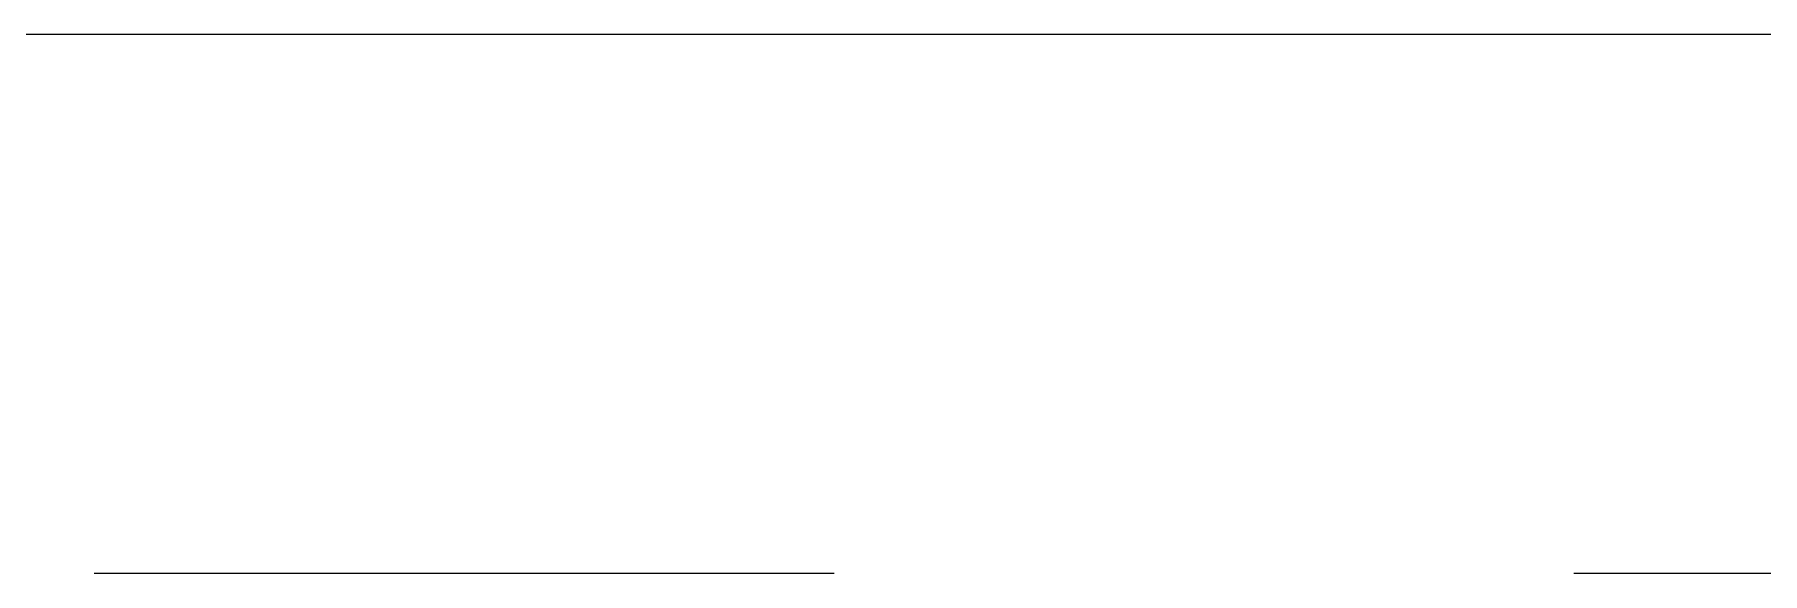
# Model space of a CAD drawing. Extents: x -2384 to 29887, y -2542 to 22350.
# Drawn here: x 6098.36 to 6116.9, y 2260.82 to 2266.61 of the extents above; entities that cross this region are included whole.
import ezdxf

# ---------------------------------------------------------------- set-up
doc = ezdxf.new("R2010")
doc.units = 0
doc.header["$LTSCALE"] = 63.5
doc.header["$MEASUREMENT"] = 0
doc.linetypes.add('PHANTOM', pattern=[2.5, 1.25, -0.25, 0.25, -0.25, 0.25, -0.25])
doc.layers.get('0').update_dxf_attribs({"linetype": 'CONTINUOUS'})
doc.layers.add('weld controller', color=1, linetype='PHANTOM')

# ---------------------------------------------------------------- blocks, each defined once
blk = doc.blocks.new('A$C53227E15')
at = {"layer": 'weld controller', "ltscale": 0.5}
for p, q in [((-218.372819031455, 21.66113482196988), (-345.3728190314541, 21.66113482196988)), ((359.1770229694303, 15.87500181943187), (-350.8229770305688, 15.87500181943187))]:
    blk.add_line(p, q, dxfattribs=at)

msp = doc.modelspace()

# ---------------------------------------------------------------- block references
msp.add_blockref('A$C53227E15', (6351.006363642395, 2244.947456898732))

doc.saveas('drawing.dxf')
